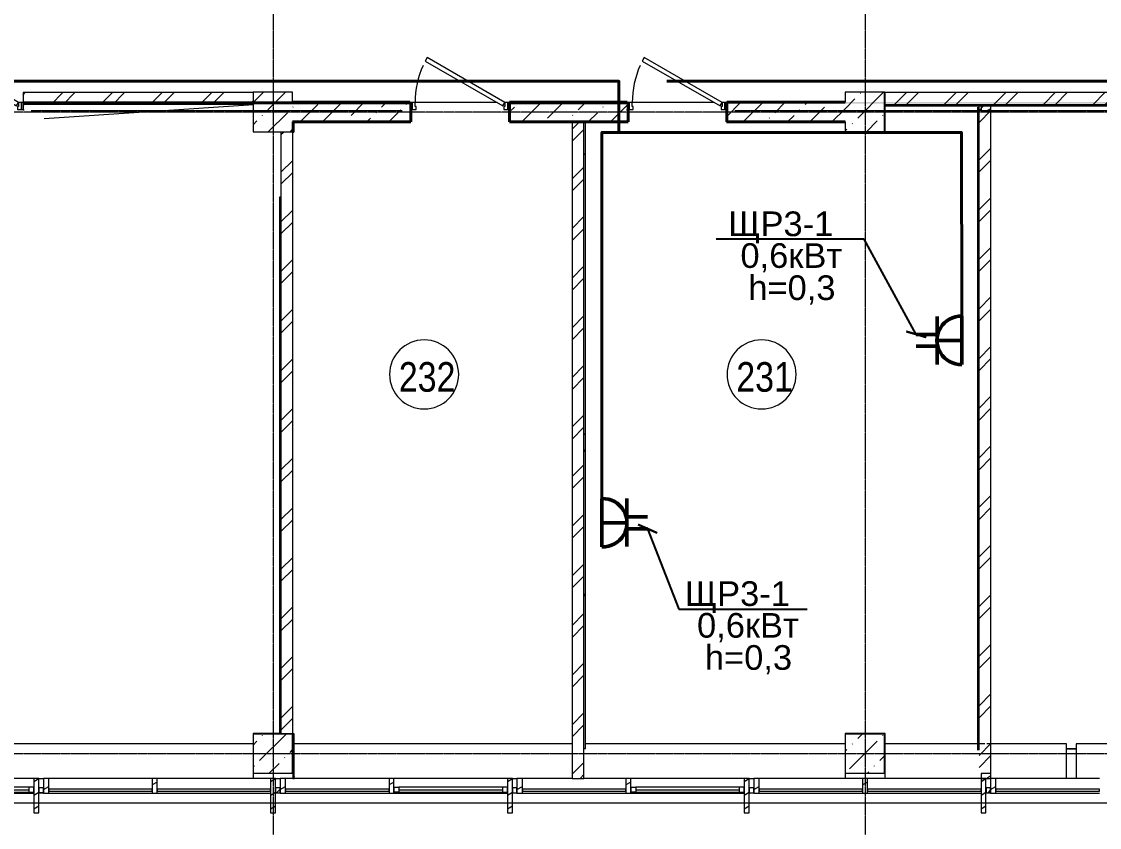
# Model space of a CAD drawing. Header units: metres. Extents: x 3659 to 143627, y -64119 to 51337.
# Drawn here: x 39514 to 50438, y -57533 to -49366 of the extents above; entities that cross this region are included whole.
import ezdxf

# ---------------------------------------------------------------- set-up
doc = ezdxf.new("R2010")
doc.units = ezdxf.units.M
doc.linetypes.add('ADSK_Линия сетки', pattern=[21, 12, -3, 3, -3])
for name, color, linetype, lineweight in [('A-AREA-IDEN', 7, 'Continuous', 9), ('A-DETL-THIN', 7, 'Continuous', 5), ('A-DOOR', 7, 'Continuous', 5), ('A-DOOR-FRAM', 7, 'Continuous', 13), ('A-FLOR', 7, 'Continuous', 5), ('A-GLAZ', 7, 'Continuous', 5), ('A-GLAZ-CURT', 7, 'Continuous', 5), ('A-GLAZ-CWMG', 7, 'Continuous', 5), ('A-GLAZ-SILL', 7, 'Continuous', 5), ('A-WALL', 7, 'Continuous', 5), ('A-WALL-PATT', 7, 'Continuous', 18), ('I-WALL', 7, 'Continuous', 5), ('S-COLS', 7, 'Continuous', 5), ('S-GRID', 7, 'Continuous', 9), ('Эл-свет раб.', 5, 'Continuous', 50), ('ЭЛ.сети', 5, 'Continuous', 100), ('ЭОМ', 7, 'Continuous', 40)]:
    doc.layers.add(name, color=color, linetype=linetype, lineweight=lineweight)
doc.styles.add('GOST Common_I_1', font='ARIALN.TTF', dxfattribs={"height": 300})
doc.styles.add('STYLE1', font='arial.ttf', dxfattribs={"height": 250})
doc.styles.add('ГОСТ 2.304', font='CS_Gost2304.shx', dxfattribs={"width": 0.85})
doc.dimstyles.new('СПДС', dxfattribs={"dimscale": 100, "dimtxt": 2.5, "dimasz": 2.5, "dimexe": 1.25, "dimexo": 0.625, "dimtad": 1, "dimdec": 0, "dimrnd": 0.001, "dimtxsty": 'ГОСТ 2.304', "dimblk": 'OBLIQUE', "dimcen": 2.5, "dimdle": 2, "dimadec": 0, "dimazin": 2, "dimtfac": 0.75, "dimtdec": 0, "dimtmove": 1, "dimatfit": 3, "dimfxl": 1, "dimtolj": 1, "dimarcsym": 1})
pattern_1 = [(45, (0, 0), (84.19025, 308.69666), [396.875, -79.375, 3.353, -76.022])]
pattern_2 = [(45, (0, 0), (-251.4472, 251.4472), []), (45, (0, 381), (-251.4472, 251.4472), [])]
pattern_3 = [(30, (0, 0), (-60, 103.92305), [])]
pattern_4 = [(0, (0, 0), (812.8, 203.2), [33.528, -576.072, 33.528, -576.072, -3251.2]), (0, (0, 0), (812.8, 203.2), [-1219.2, 33.528, -1185.672, 33.528, -576.072, -1422.4]), (0, (0, 0), (812.8, 203.2), [-3048, 33.528, -372.872, 33.528, -982.472]), (120, (304.8, 101.6), (-582.37636, 602.30545), [33.528, -576.072, 33.528, -576.072, -3251.2]), (120, (304.8, 101.6), (-582.37636, 602.30545), [-1219.2, 33.528, -1185.672, 33.528, -576.072, -1422.4]), (120, (304.8, 101.6), (-582.37636, 602.30545), [-3048, 33.528, -372.872, 33.528, -982.472]), (240, (406.4, 508), (-230.42364, -805.50545), [33.528, -576.072, 33.528, -576.072, -3251.2]), (240, (406.4, 508), (-230.42364, -805.50545), [-1219.2, 33.528, -1185.672, 33.528, -576.072, -1422.4]), (240, (406.4, 508), (-230.42364, -805.50545), [-3048, 33.528, -372.872, 33.528, -982.472])]
pattern_5 = [(45, (0, 0), (-106.06602, 106.06602), [])]
pattern_6 = [(0, (7e-11, -700), (812.8, 203.2), [33.528, -576.072, 33.528, -576.072, -3251.2]), (0, (7e-11, -700), (812.8, 203.2), [-1219.2, 33.528, -1185.672, 33.528, -576.072, -1422.4]), (0, (7e-11, -700), (812.8, 203.2), [-3048, 33.528, -372.872, 33.528, -982.472]), (120, (304.8, -598.4), (-582.37636, 602.30545), [33.528, -576.072, 33.528, -576.072, -3251.2]), (120, (304.8, -598.4), (-582.37636, 602.30545), [-1219.2, 33.528, -1185.672, 33.528, -576.072, -1422.4]), (120, (304.8, -598.4), (-582.37636, 602.30545), [-3048, 33.528, -372.872, 33.528, -982.472]), (240, (406.4, -192), (-230.42364, -805.50545), [33.528, -576.072, 33.528, -576.072, -3251.2]), (240, (406.4, -192), (-230.42364, -805.50545), [-1219.2, 33.528, -1185.672, 33.528, -576.072, -1422.4]), (240, (406.4, -192), (-230.42364, -805.50545), [-3048, 33.528, -372.872, 33.528, -982.472])]

# ---------------------------------------------------------------- blocks, each defined once
blk = doc.blocks.new('КДП АПК - КР_rvt-1-2 этаж')
at = {"layer": 'A-WALL-PATT', "lineweight": 20}
h = blk.add_hatch(dxfattribs=at)
h.set_pattern_fill('FP_137', color=256, style=0, pattern_type=2)
h.set_pattern_definition(pattern_1)
h.paths.add_polyline_path([(47863, -49746), (47863, -49546), (46663, -49546), (46663, -49746), (47483, -49746)], flags=0)
h.paths.add_polyline_path([(43364, -49746), (43463, -49746), (43463, -49556), (43452, -49556), (43452, -49546), (42263, -49546), (42263, -49746)], flags=0)
h.paths.add_polyline_path([(45653, -49746), (45663, -49746), (45663, -49556), (45653, -49556), (45653, -49546), (44463, -49546), (44463, -49746), (45423, -49746)], flags=0)
at = {"layer": 'S-COLS', "lineweight": 20}
h = blk.add_hatch(dxfattribs=at)
h.set_pattern_fill('FP_137', color=256, style=0, pattern_type=2)
h.set_pattern_definition(pattern_1)
h.paths.add_polyline_path([(41863, -49846), (42263, -49846), (42263, -49446), (41863, -49446)], flags=0)
h = blk.add_hatch(dxfattribs=at)
h.set_pattern_fill('FP_137', color=256, style=0, pattern_type=2)
h.set_pattern_definition(pattern_1)
h.paths.add_polyline_path([(47863, -49846), (48263, -49846), (48263, -49446), (47863, -49446), (47863, -49746)], flags=0)
h = blk.add_hatch(dxfattribs=at)
h.set_pattern_fill('FP_137', color=256, style=0, pattern_type=2)
h.set_pattern_definition(pattern_1)
h.paths.add_polyline_path([(41863, -56346), (42263, -56346), (42263, -55946), (41863, -55946)], flags=0)
h = blk.add_hatch(dxfattribs=at)
h.set_pattern_fill('FP_137', color=256, style=0, pattern_type=2)
h.set_pattern_definition(pattern_1)
h.paths.add_polyline_path([(48263, -56346), (48263, -55946), (47863, -55946), (47863, -56346)], flags=0)
at = {"layer": 'I-WALL', "lineweight": 40}
for p, q in [((43452, -49546), (42263, -49546)), ((43463, -49746), (43463, -49556)), ((45653, -49546), (44463, -49546)), ((44463, -49546), (44463, -49746)), ((45663, -49746), (45663, -49556)), ((47863, -49546), (46663, -49546)), ((46663, -49556), (46663, -49746)), ((42263, -49746), (43463, -49746)), ((44463, -49746), (45663, -49746)), ((46663, -49746), (47863, -49746))]:
    blk.add_line(p, q, dxfattribs=at)
at = {"layer": 'S-COLS', "lineweight": 20}
for p, q in [((42263, -49446), (41863, -49446)), ((41863, -49446), (41863, -49846)), ((42263, -49546), (42263, -49446)), ((48263, -49446), (47863, -49446)), ((47863, -49446), (47863, -49546)), ((48263, -49846), (48263, -49446)), ((42263, -49846), (42263, -49746)), ((47863, -49746), (47863, -49846)), ((41863, -49846), (42263, -49846)), ((47863, -49846), (48263, -49846)), ((42263, -55946), (41863, -55946)), ((41863, -55946), (41863, -56346)), ((42263, -56346), (42263, -55946)), ((48263, -55946), (47863, -55946)), ((47863, -55946), (47863, -56346)), ((48263, -56346), (48263, -55946)), ((41863, -56346), (42263, -56346)), ((47863, -56346), (48263, -56346))]:
    blk.add_line(p, q, dxfattribs=at)
blk = doc.blocks.new('M_Тент витража777 - M_Тент витража одинарное справо-2392800-2 этаж')
at = {"layer": 'A-GLAZ', "lineweight": 13}
for p, q in [((-575, -20), (-575, 30)), ((-575, 30), (-525, 30)), ((-575, 30), (-575, -20)), ((-525, 30), (-525, -20)), ((-525, 4.6), (525, 4.6)), ((525, 30), (525, -20)), ((575, 30), (525, 30)), ((575, -20), (575, 30)), ((575, -20), (575, 30)), ((-525, -20), (-575, -20)), ((525, -20), (575, -20))]:
    blk.add_line(p, q, dxfattribs=at)
at = {"layer": 'A-GLAZ'}
for p, q in [((525, 30), (-525, 30)), ((-525, -20), (525, -20))]:
    blk.add_line(p, q, dxfattribs=at)
blk = doc.blocks.new('Системная панель - С остеклением-1628689-2 этаж')
at = {"layer": 'A-GLAZ-CURT', "lineweight": 13}
for p, q in [((575, 10), (-575, 10)), ((-575, 10), (-575, -10)), ((575, -10), (575, 10)), ((-575, -10), (575, -10))]:
    blk.add_line(p, q, dxfattribs=at)
blk = doc.blocks.new('Прямоугольный импост - 50 x 150мм-V27-2 этаж')
at = {"layer": 'A-GLAZ-CWMG'}
h = blk.add_hatch(dxfattribs=at)
h.set_pattern_fill('FP_36', color=256, style=0, pattern_type=2)
h.set_pattern_definition([(330, (-40862.65, -57155.64), (60, 103.92305), [])])
h.paths.add_polyline_path([(-25, 30), (25, 30), (25, -120), (-25, -120)], flags=0)
at = {"layer": 'A-GLAZ-CWMG', "lineweight": 18}
for p, q in [((-25, 30), (25, 30)), ((-25, -120), (-25, 30)), ((25, 30), (25, -120)), ((25, -120), (-25, -120))]:
    blk.add_line(p, q, dxfattribs=at)
blk = doc.blocks.new('Прямоугольный импост - 50 x 150мм-V28-2 этаж')
at = {"layer": 'A-GLAZ-CWMG'}
h = blk.add_hatch(dxfattribs=at)
h.set_pattern_fill('FP_37', color=256, style=0, pattern_type=2)
h.set_pattern_definition([(330, (-43262.65, -57155.64), (60, 103.92305), [])])
h.paths.add_polyline_path([(-25, 30), (25, 30), (25, -120), (-25, -120)], flags=0)
at = {"layer": 'A-GLAZ-CWMG', "lineweight": 18}
for p, q in [((-25, 30), (25, 30)), ((-25, -120), (-25, 30)), ((25, 30), (25, -120)), ((25, -120), (-25, -120))]:
    blk.add_line(p, q, dxfattribs=at)
blk = doc.blocks.new('Прямоугольный импост - 50 x 150мм-V29-2 этаж')
at = {"layer": 'A-GLAZ-CWMG'}
h = blk.add_hatch(dxfattribs=at)
h.set_pattern_fill('FP_38', color=256, style=0, pattern_type=2)
h.set_pattern_definition([(330, (-45662.65, -57155.64), (60, 103.92305), [])])
h.paths.add_polyline_path([(-25, 30), (25, 30), (25, -120), (-25, -120)], flags=0)
at = {"layer": 'A-GLAZ-CWMG', "lineweight": 18}
for p, q in [((-25, 30), (25, 30)), ((-25, -120), (-25, 30)), ((25, 30), (25, -120)), ((25, -120), (-25, -120))]:
    blk.add_line(p, q, dxfattribs=at)
blk = doc.blocks.new('Прямоугольный импост - 50 x 150мм-V30-2 этаж')
at = {"layer": 'A-GLAZ-CWMG'}
h = blk.add_hatch(dxfattribs=at)
h.set_pattern_fill('FP_39', color=256, style=0, pattern_type=2)
h.set_pattern_definition([(330, (-48062.65, -57155.64), (60, 103.92305), [])])
h.paths.add_polyline_path([(-25, 30), (25, 30), (25, -120), (-25, -120)], flags=0)
at = {"layer": 'A-GLAZ-CWMG', "lineweight": 18}
for p, q in [((-25, 30), (25, 30)), ((-25, -120), (-25, 30)), ((25, 30), (25, -120)), ((25, -120), (-25, -120))]:
    blk.add_line(p, q, dxfattribs=at)
blk = doc.blocks.new('Прямоугольный импост - 50 x 150мм-999187-2 этаж')
at = {"layer": 'A-GLAZ-CWMG'}
for p, q in [((37238, -57036), (36088, -57036)), ((36088, -57186), (37238, -57186))]:
    blk.add_line(p, q, dxfattribs=at)
blk = doc.blocks.new('Прямоугольный импост - 50 x 100мм-V62-2 этаж')
at = {"layer": 'A-GLAZ-CWMG'}
h = blk.add_hatch(dxfattribs=at)
h.set_pattern_fill('FP_78', color=256, style=0, pattern_type=2)
h.set_pattern_definition([(240, (-57035.62, 49287.65), (103.92305, -60), [])])
h.paths.add_polyline_path([(0, 50), (0, -50), (-50, -50), (-50, 50)], flags=0)
at = {"layer": 'A-GLAZ-CWMG', "lineweight": 18}
for p, q in [((-50, 50), (0, 50)), ((-50, -50), (-50, 50)), ((0, 50), (0, -50)), ((0, -50), (-50, -50))]:
    blk.add_line(p, q, dxfattribs=at)
blk = doc.blocks.new('Прямоугольный импост - 50 x 100мм-V67-2 этаж')
at = {"layer": 'A-GLAZ-CWMG'}
h = blk.add_hatch(dxfattribs=at)
h.set_pattern_fill('FP_83', color=256, style=0, pattern_type=2)
h.set_pattern_definition([(300, (50220.64, 49287.65), (103.92305, 60), [])])
h.paths.add_polyline_path([(-50, 50), (-50, -50), (0, -50), (0, 50)], flags=0)
at = {"layer": 'A-GLAZ-CWMG', "lineweight": 18}
for p, q in [((-50, 50), (-50, -50)), ((0, 50), (-50, 50)), ((0, -50), (0, 50)), ((-50, -50), (0, -50))]:
    blk.add_line(p, q, dxfattribs=at)
blk = doc.blocks.new('Системная панель - С остеклением-1628227-2 этаж')
at = {"layer": 'A-GLAZ-CURT', "lineweight": 13}
for p, q in [((51638, -57146), (50589, -57146)), ((50589, -57146), (50589, -57166)), ((50589, -57166), (51638, -57166)), ((51638, -57166), (51638, -57146))]:
    blk.add_line(p, q, dxfattribs=at)
blk = doc.blocks.new('Системная панель - Сплошная-1628651-2 этаж')
at = {"layer": 'A-GLAZ-CURT'}
h = blk.add_hatch(dxfattribs=at)
h.set_pattern_fill('FP_28', color=256, style=0, pattern_type=2)
h.set_pattern_definition(pattern_5)
h.paths.add_polyline_path([(49334, -57181), (49334, -57131), (49288, -57131), (49288, -57181)], flags=0)
at = {"layer": 'A-GLAZ-CURT', "lineweight": 13}
for p, q in [((49334, -57131), (49288, -57131)), ((49288, -57131), (49288, -57181)), ((49334, -57181), (49334, -57131)), ((49288, -57181), (49334, -57181))]:
    blk.add_line(p, q, dxfattribs=at)
blk = doc.blocks.new('Системная панель - Сплошная-V73-2 этаж')
at = {"layer": 'A-GLAZ-CURT', "lineweight": 13}
for p, q in [((46934, -57131), (46888, -57131)), ((46888, -57131), (46888, -57181)), ((46934, -57181), (46934, -57131)), ((46888, -57181), (46934, -57181))]:
    blk.add_line(p, q, dxfattribs=at)
blk = doc.blocks.new('Системная панель - Сплошная-V74-2 этаж')
at = {"layer": 'A-GLAZ-CURT', "lineweight": 13}
for p, q in [((44534, -57131), (44488, -57131)), ((44488, -57131), (44488, -57181)), ((44534, -57181), (44534, -57131)), ((44488, -57181), (44534, -57181))]:
    blk.add_line(p, q, dxfattribs=at)
blk = doc.blocks.new('Системная панель - Сплошная-V75-2 этаж')
at = {"layer": 'A-GLAZ-CURT'}
h = blk.add_hatch(dxfattribs=at)
h.set_pattern_fill('FP_27', color=256, style=0, pattern_type=2)
h.set_pattern_definition(pattern_5)
h.paths.add_polyline_path([(42088, -57181), (42134, -57181), (42134, -57131), (42088, -57131)], flags=0)
at = {"layer": 'A-GLAZ-CURT', "lineweight": 13}
for p, q in [((42134, -57131), (42088, -57131)), ((42088, -57131), (42088, -57181)), ((42134, -57181), (42134, -57131)), ((42088, -57181), (42134, -57181))]:
    blk.add_line(p, q, dxfattribs=at)
blk = doc.blocks.new('AC-Подоконники1 - ПВХ 2-2304202-2 этаж')
at = {"layer": 'A-GLAZ-SILL'}
for p, q in [((-2800, 0), (-2800, -301)), ((2800, -350), (2800, 0)), ((-2797, -350), (2797, -350))]:
    blk.add_line(p, q, dxfattribs=at)
blk = doc.blocks.new('AC-Подоконники1 - ПВХ 3-2304206-2 этаж')
at = {"layer": 'A-GLAZ-SILL'}
blk.add_line((-1415, -350), (1400, -350), dxfattribs=at)
blk = doc.blocks.new('AC-Подоконники1 - ПВХ 4-2304211-2 этаж')
at = {"layer": 'A-GLAZ-SILL'}
for p, q in [((-1325, 0), (-1325, -300)), ((-1322, -350), (1310, -350))]:
    blk.add_line(p, q, dxfattribs=at)
blk = doc.blocks.new('AC-Подоконники1 - ПВХ 5-2304215-2 этаж')
at = {"layer": 'A-GLAZ-SILL'}
for p, q in [((-920, 0), (-920, -350)), ((920, -300), (920, 0)), ((-920, -350), (-115, -350)), ((-95, -350), (917, -350))]:
    blk.add_line(p, q, dxfattribs=at)
blk = doc.blocks.new('AC-Подоконники1 - ПВХ 6-2304218-2 этаж')
at = {"layer": 'A-GLAZ-SILL'}
for p, q in [((1320, -350), (1320, 0)), ((-1305, -350), (1320, -350))]:
    blk.add_line(p, q, dxfattribs=at)
blk = doc.blocks.new('AC_Дверь_Однопольная_ДеревяннаяВнутренняя_ГОСТ6629-88 - ДГ 21-10Л-2270753-2 этаж')
at = {"layer": 'A-DOOR', "lineweight": 13}
for p, q in [((-333, 495), (-353, 460)), ((-353, 460), (435, 5)), ((455, 40), (-333, 495)), ((435, 5), (455, 40))]:
    blk.add_line(p, q, dxfattribs=at)
at = {"layer": 'A-DOOR', "lineweight": 18}
for p, q in [((-485, 40), (-505, 40)), ((-505, 40), (-505, -30)), ((-485, -30), (-485, 40)), ((505, 40), (485, 40)), ((485, 40), (485, -30)), ((505, -30), (505, 40)), ((-505, -30), (-485, -30)), ((485, -30), (505, -30))]:
    blk.add_line(p, q, dxfattribs=at)
at = {"layer": 'A-DOOR'}
blk.add_arc((455, 40), 910, 155.7365, 180, dxfattribs=at)
at = {"layer": 'A-DOOR-FRAM'}
for p, q in [((-455, 40), (-485, 40)), ((-485, 40), (-485, -30)), ((-455, 0), (-455, 40)), ((-445, 0), (-455, 0)), ((-445, -30), (-445, 0)), ((455, 0), (445, 0)), ((445, 0), (445, -30)), ((485, 40), (455, 40)), ((455, 40), (455, 0)), ((485, -30), (485, 40)), ((-485, -30), (-445, -30)), ((445, -30), (485, -30))]:
    blk.add_line(p, q, dxfattribs=at)
blk = doc.blocks.new('двойная розетка штепсельная с заземляющим контактом скрытой установки IP20')
at = {"layer": 'Эл-свет раб.', "ltscale": 0.3}
for p, q in [((242831, -163233), (242831, -163444)), ((242951, -163233), (242951, -163444)), ((243132, -163444), (242645, -163444)), ((242891, -163696), (242891, -163444)), ((243135, -163696), (242647, -163696))]:
    blk.add_line(p, q, dxfattribs=at)
at = {"layer": 'Эл-свет раб.', "ltscale": 0.3, "extrusion": (0, 0, -1)}
blk.add_ellipse((242891, -163688), major_axis=(-173, 173), ratio=1, start_param=5.464002, end_param=8.673165, dxfattribs=at)
blk = doc.blocks.new('_Oblique')
at = {"color": 0, "linetype": 'ByBlock', "lineweight": -2}
blk.add_line((-0.5, -0.5), (0.5, 0.5), dxfattribs=at)
blk = doc.blocks.new('ПСС_Марка_помещения - Имя_2_5мм-224473-2 этаж')
at = {"layer": 'A-AREA-IDEN'}
for start, end in [(360, 180), (180, 360)]:
    blk.add_arc((-0.07, 0.04), 3.5, start, end, dxfattribs=at)

msp = doc.modelspace()

# ---------------------------------------------------------------- hatches: boundary and pattern name
at = {"layer": 'A-GLAZ-CWMG'}
h = msp.add_hatch(dxfattribs=at)
h.set_pattern_fill('FP_31', color=256, style=0, pattern_type=2)
h.set_pattern_definition(pattern_3)
h.paths.add_polyline_path([(39637.6532, -57385.6443), (39687.6532, -57385.6443), (39687.6532, -57035.6443), (39637.6532, -57035.6443), (39637.6532, -57285.621)], flags=0)
h = msp.add_hatch(dxfattribs=at)
h.set_pattern_fill('FP_31', color=256, style=0, pattern_type=2)
h.set_pattern_definition(pattern_3)
h.paths.add_polyline_path([(39789.1368, -57185.621), (39789.1368, -57035.621), (39734.405, -57035.621), (39734.405, -57185.621)], flags=0)
h = msp.add_hatch(dxfattribs=at)
h.set_pattern_fill('FP_31', color=256, style=0, pattern_type=2)
h.set_pattern_definition(pattern_3)
h.paths.add_polyline_path([(42037.6532, -57385.6443), (42087.6532, -57385.6443), (42087.6532, -57035.6443), (42037.6532, -57035.6443), (42037.6532, -57285.621)], flags=0)
h = msp.add_hatch(dxfattribs=at)
h.set_pattern_fill('FP_31', color=256, style=0, pattern_type=2)
h.set_pattern_definition(pattern_3)
h.paths.add_polyline_path([(42189.1368, -57185.621), (42189.1368, -57035.621), (42134.405, -57035.621), (42134.405, -57185.621)], flags=0)
h = msp.add_hatch(dxfattribs=at)
h.set_pattern_fill('FP_31', color=256, style=0, pattern_type=2)
h.set_pattern_definition(pattern_3)
h.paths.add_polyline_path([(44487.6532, -57385.6443), (44487.6532, -57035.6443), (44437.6532, -57035.6443), (44437.6532, -57385.6443)], flags=0)
h = msp.add_hatch(dxfattribs=at)
h.set_pattern_fill('FP_31', color=256, style=0, pattern_type=2)
h.set_pattern_definition(pattern_3)
h.paths.add_polyline_path([(44534.405, -57185.621), (44589.1368, -57185.621), (44589.1368, -57035.621), (44534.405, -57035.621)], flags=0)
h = msp.add_hatch(dxfattribs=at)
h.set_pattern_fill('FP_31', color=256, style=0, pattern_type=2)
h.set_pattern_definition(pattern_3)
h.paths.add_polyline_path([(46887.6532, -57385.6443), (46887.6532, -57035.6443), (46837.6532, -57035.6443), (46837.6532, -57385.6443)], flags=0)
h = msp.add_hatch(dxfattribs=at)
h.set_pattern_fill('FP_31', color=256, style=0, pattern_type=2)
h.set_pattern_definition(pattern_3)
h.paths.add_polyline_path([(46934.405, -57185.621), (46989.1368, -57185.621), (46989.1368, -57035.621), (46934.405, -57035.621)], flags=0)
h = msp.add_hatch(dxfattribs=at)
h.set_pattern_fill('FP_31', color=256, style=0, pattern_type=2)
h.set_pattern_definition(pattern_3)
h.paths.add_polyline_path([(49237.6532, -57385.6443), (49287.6532, -57385.6443), (49287.6532, -57035.6443), (49237.6532, -57035.6443), (49237.6532, -57285.621)], flags=0)
h = msp.add_hatch(dxfattribs=at)
h.set_pattern_fill('FP_31', color=256, style=0, pattern_type=2)
h.set_pattern_definition(pattern_3)
h.paths.add_polyline_path([(49334.405, -57185.621), (49389.1368, -57185.621), (49389.1368, -57035.621), (49334.405, -57035.621)], flags=0)
at = {"layer": 'A-WALL-PATT', "lineweight": 5}
h = msp.add_hatch(dxfattribs=at)
h.set_pattern_fill('FP_1', color=256, style=0, pattern_type=2)
h.set_pattern_definition(pattern_2)
h.paths.add_polyline_path([(41862.6532, -50205.6443), (41862.6532, -50085.6443), (39529.6532, -50085.6443), (39529.6532, -50205.6443), (41304.6345, -50205.6443)], flags=0)
h.paths.add_polyline_path([(36262.6532, -50205.6443), (38525.6532, -50205.6443), (38525.6532, -50085.6443), (36262.6532, -50085.6443)], flags=0)
h = msp.add_hatch(dxfattribs=at)
h.set_pattern_fill('FP_1', color=256, style=0, pattern_type=2)
h.set_pattern_definition(pattern_2)
h.paths.add_polyline_path([(48262.6532, -50205.6443), (51182.6532, -50205.6443), (51182.6532, -50085.6443), (48262.6532, -50085.6443)], flags=0)
h.paths.add_polyline_path([(53862.6532, -50205.6443), (53862.6532, -50085.6443), (52192.6532, -50085.6443), (52192.6532, -50205.6443), (53661.1125, -50205.6443)], flags=0)
h = msp.add_hatch(dxfattribs=at)
h.set_pattern_fill('FP_40', color=256, style=0, pattern_type=2)
h.set_pattern_definition(pattern_6)
h.paths.add_polyline_path([(35862.6532, -50185.6443), (38522.6532, -50185.6443), (38522.6532, -50182.6443), (35862.6532, -50182.6443)], flags=0)
h.paths.add_polyline_path([(44462.2868, -50185.6443), (45652.6532, -50185.6443), (45652.6532, -50182.6443), (44462.2868, -50182.6443)], flags=0)
h.paths.add_polyline_path([(43364.0475, -50185.6443), (43452.2868, -50185.6443), (43452.2868, -50182.6443), (39532.6532, -50182.6443), (39532.6532, -50185.6443), (41304.6345, -50185.6443)], flags=0)
h.paths.add_polyline_path([(46662.6532, -50185.6443), (51182.6532, -50185.6443), (51182.6532, -50182.6443), (46662.6532, -50182.6443)], flags=0)
h.paths.add_polyline_path([(55532.6532, -50185.6443), (58072.6532, -50185.6443), (58072.6532, -50182.6443), (55532.6532, -50182.6443)], flags=0)
h.paths.add_polyline_path([(52192.6532, -50185.6443), (54522.6532, -50185.6443), (54522.6532, -50182.6443), (52192.6532, -50182.6443)], flags=0)
h.paths.add_polyline_path([(59082.6532, -50185.6443), (62047.6532, -50185.6443), (62047.6532, -50182.6443), (59082.6532, -50182.6443)], flags=0)
h.paths.add_polyline_path([(64987.8839, -50185.6443), (66522.6532, -50185.6443), (66522.6532, -50182.6443), (63057.6532, -50182.6443), (63057.6532, -50185.6443), (63958.1774, -50185.6443)], flags=0)
h.paths.add_polyline_path([(70136.4163, -50185.6443), (70202.6532, -50185.6443), (70202.6532, -50182.6443), (67532.6532, -50182.6443), (67532.6532, -50185.6443), (68077.0034, -50185.6443)], flags=0)
h.paths.add_polyline_path([(71212.6532, -50185.6443), (74557.6532, -50185.6443), (74557.6532, -50182.6443), (71212.6532, -50182.6443)], flags=0)
h.paths.add_polyline_path([(75567.6532, -50185.6443), (78260.6663, -50185.6443), (78260.6663, -50182.6443), (75567.6532, -50182.6443)], flags=0)
h = msp.add_hatch(dxfattribs=at)
h.set_pattern_fill('FP_40', color=256, style=0, pattern_type=2)
h.set_pattern_definition(pattern_6)
h.paths.add_polyline_path([(35875.1532, -50198.1443), (38522.6532, -50198.1443), (38522.6532, -50185.6443), (35875.1532, -50185.6443)], flags=0)
h.paths.add_polyline_path([(39532.6532, -50198.1443), (43452.2868, -50198.1443), (43452.2868, -50185.6443), (39532.6532, -50185.6443)], flags=0)
h.paths.add_polyline_path([(44462.2868, -50198.1443), (45652.6532, -50198.1443), (45652.6532, -50185.6443), (44462.2868, -50185.6443)], flags=0)
h.paths.add_polyline_path([(47482.8735, -50198.1443), (51182.6532, -50198.1443), (51182.6532, -50185.6443), (46662.6532, -50185.6443), (46662.6532, -50198.1443)], flags=0)
h.paths.add_polyline_path([(52192.6532, -50198.1443), (54522.6532, -50198.1443), (54522.6532, -50185.6443), (52192.6532, -50185.6443)], flags=0)
h.paths.add_polyline_path([(55532.6532, -50198.1443), (58072.6532, -50198.1443), (58072.6532, -50185.6443), (55532.6532, -50185.6443)], flags=0)
h.paths.add_polyline_path([(59082.6532, -50198.1443), (62047.6532, -50198.1443), (62047.6532, -50185.6443), (59082.6532, -50185.6443)], flags=0)
h.paths.add_polyline_path([(63057.6532, -50198.1443), (66522.6532, -50198.1443), (66522.6532, -50185.6443), (63057.6532, -50185.6443)], flags=0)
h.paths.add_polyline_path([(67532.6532, -50198.1443), (70202.6532, -50198.1443), (70202.6532, -50185.6443), (67532.6532, -50185.6443)], flags=0)
h.paths.add_polyline_path([(75567.6532, -50198.1443), (78262.6532, -50198.1443), (78262.6532, -50185.6443), (75567.6532, -50185.6443)], flags=0)
h.paths.add_polyline_path([(74557.6532, -50198.1443), (74557.6532, -50185.6443), (71212.6532, -50185.6443), (71212.6532, -50198.1443), (74255.2423, -50198.1443)], flags=0)
h = msp.add_hatch(dxfattribs=at)
h.set_pattern_fill('FP_40', color=256, style=0, pattern_type=2)
h.set_pattern_definition(pattern_4)
h.paths.add_polyline_path([(52189.6532, -50217.6443), (52842.6532, -50217.6443), (52842.6532, -50205.6443), (52189.6532, -50205.6443)], flags=0)
h.paths.add_polyline_path([(51185.6532, -50217.6443), (51185.6532, -50205.6443), (48262.6532, -50205.6443), (48262.6532, -50217.6443), (49542.2865, -50217.6443)], flags=0)
h = msp.add_hatch(dxfattribs=at)
h.set_pattern_fill('FP_40', color=256, style=0, pattern_type=2)
h.set_pattern_definition(pattern_4)
h.paths.add_polyline_path([(52830.6532, -50220.6443), (52830.6532, -50217.6443), (52189.6532, -50217.6443), (52189.6532, -50220.6443), (52827.6532, -50220.6443)], flags=0)
h.paths.add_polyline_path([(51185.6532, -50220.6443), (51185.6532, -50217.6443), (48265.6532, -50217.6443), (48265.6532, -50220.6443), (49542.2865, -50220.6443)], flags=0)
h = msp.add_hatch(dxfattribs=at)
h.set_pattern_fill('FP_40', color=256, style=0, pattern_type=2)
h.set_pattern_definition([(0, (-3625, -15), (812.8, 203.2), [33.528, -576.072, 33.528, -576.072, -3251.2]), (0, (-3625, -15), (812.8, 203.2), [-1219.2, 33.528, -1185.672, 33.528, -576.072, -1422.4]), (0, (-3625, -15), (812.8, 203.2), [-3048, 33.528, -372.872, 33.528, -982.472]), (120, (-3320.2, 86.6), (-582.37636, 602.30545), [33.528, -576.072, 33.528, -576.072, -3251.2]), (120, (-3320.2, 86.6), (-582.37636, 602.30545), [-1219.2, 33.528, -1185.672, 33.528, -576.072, -1422.4]), (120, (-3320.2, 86.6), (-582.37636, 602.30545), [-3048, 33.528, -372.872, 33.528, -982.472]), (240, (-3218.6, 493), (-230.42364, -805.50545), [33.528, -576.072, 33.528, -576.072, -3251.2]), (240, (-3218.6, 493), (-230.42364, -805.50545), [-1219.2, 33.528, -1185.672, 33.528, -576.072, -1422.4]), (240, (-3218.6, 493), (-230.42364, -805.50545), [-3048, 33.528, -372.872, 33.528, -982.472])])
h.paths.add_polyline_path([(49217.6532, -56749.1443), (49217.6532, -50232.6443), (49205.6532, -50232.6443), (49205.6532, -56749.1443)], flags=0)
h = msp.add_hatch(dxfattribs=at)
h.set_pattern_fill('FP_1', color=256, style=0, pattern_type=2)
h.set_pattern_definition([(45, (-3625, -15), (-251.4472, 251.4472), []), (45, (-3625, 366), (-251.4472, 251.4472), [])])
h.paths.add_polyline_path([(49337.6532, -57050.621), (49337.6532, -50220.6443), (49217.6532, -50220.6443), (49217.6532, -57050.621)], flags=0)
h = msp.add_hatch(dxfattribs=at)
h.set_pattern_fill('FP_40', color=256, style=0, pattern_type=2)
h.set_pattern_definition(pattern_4)
h.paths.add_polyline_path([(42277.6532, -50485.6443), (42277.6532, -50385.6443), (42262.6532, -50385.6443), (42262.6532, -50485.6443), (42274.6532, -50485.6443)], flags=0)
h = msp.add_hatch(dxfattribs=at)
h.set_pattern_fill('FP_40', color=256, style=0, pattern_type=2)
h.set_pattern_definition(pattern_4)
h.paths.add_polyline_path([(43364.0475, -50388.6443), (43455.2869, -50388.6443), (43455.2869, -50385.6443), (42277.6532, -50385.6443), (42277.6532, -50388.6443)], flags=0)
h.paths.add_polyline_path([(44459.2868, -50388.6443), (45077.6532, -50388.6443), (45077.6532, -50385.6443), (44459.2868, -50385.6443)], flags=0)
h = msp.add_hatch(dxfattribs=at)
h.set_pattern_fill('FP_1', color=256, style=0, pattern_type=2)
h.set_pattern_definition(pattern_2)
h.paths.add_polyline_path([(45092.6532, -57035.621), (45212.6532, -57035.621), (45212.6532, -50385.6443), (45092.6532, -50385.6443), (45092.6532, -56734.1443)], flags=0)
h = msp.add_hatch(dxfattribs=at)
h.set_pattern_fill('FP_40', color=256, style=0, pattern_type=2)
h.set_pattern_definition(pattern_4)
h.paths.add_polyline_path([(45224.6532, -56734.1443), (45224.6532, -50385.6443), (45212.6532, -50385.6443), (45212.6532, -56734.1443)], flags=0)
h = msp.add_hatch(dxfattribs=at)
h.set_pattern_fill('FP_40', color=256, style=0, pattern_type=2)
h.set_pattern_definition(pattern_4)
h.paths.add_polyline_path([(45227.6532, -56734.1443), (45227.6532, -50385.6443), (45224.6532, -50385.6443), (45224.6532, -56734.1443)], flags=0)
h = msp.add_hatch(dxfattribs=at)
h.set_pattern_fill('FP_1', color=256, style=0, pattern_type=2)
h.set_pattern_definition(pattern_2)
h.paths.add_polyline_path([(42142.6532, -56585.6443), (42262.6532, -56585.6443), (42262.6532, -50485.6443), (42142.6532, -50485.6443), (42142.6532, -56582.6443)], flags=0)
h = msp.add_hatch(dxfattribs=at)
h.set_pattern_fill('FP_40', color=256, style=0, pattern_type=2)
h.set_pattern_definition(pattern_4)
h.paths.add_polyline_path([(42130.6532, -56582.6443), (42130.6532, -51145.6443), (42127.6532, -51145.6443), (42127.6532, -56582.6443)], flags=0)
h = msp.add_hatch(dxfattribs=at)
h.set_pattern_fill('FP_40', color=256, style=0, pattern_type=2)
h.set_pattern_definition(pattern_4)
h.paths.add_polyline_path([(42130.6532, -56585.6443), (42142.6532, -56585.6443), (42142.6532, -51145.6443), (42130.6532, -51145.6443), (42130.6532, -56582.6443)], flags=0)
h = msp.add_hatch(dxfattribs=at)
h.set_pattern_fill('FP_40', color=256, style=0, pattern_type=2)
h.set_pattern_definition(pattern_4)
h.paths.add_polyline_path([(42262.6532, -57035.621), (42277.6532, -57035.621), (42277.6532, -56585.621), (42262.6532, -56585.8903)], flags=0)
h = msp.add_hatch(dxfattribs=at)
h.set_pattern_fill('FP_40', color=256, style=0, pattern_type=2)
h.set_pattern_definition(pattern_4)
h.paths.add_polyline_path([(47862.6532, -56735.6443), (47862.6532, -56582.6443), (47859.6532, -56582.6443), (47859.6532, -56735.6443)], flags=0)

# ---------------------------------------------------------------- linework, layer by layer
at = {"layer": 'A-DETL-THIN'}
for p, q in [((41862.6532, -50205.6443), (39612.6532, -50205.6443)), ((39741.8332, -50347.0791), (41862.6532, -50205.6443)), ((51062.6532, -57285.621), (32462.6532, -57285.621))]:
    msp.add_line(p, q, dxfattribs=at)
at = {"layer": 'A-FLOR', "lineweight": 18}
for p, q in [((44332.2868, -50185.6443), (43502.2868, -50185.6443)), ((46532.6532, -50185.6443), (45702.6532, -50185.6443)), ((45092.6532, -50385.6443), (45077.6532, -50385.6443)), ((50102.6532, -56734.1443), (50202.6532, -56734.1443))]:
    msp.add_line(p, q, dxfattribs=at)
at = {"layer": 'A-GLAZ-CWMG', "lineweight": 18}
for p, q in [((39687.6532, -57035.6443), (39637.6532, -57035.6443)), ((39637.6532, -57035.6443), (39637.6532, -57285.621)), ((39687.6532, -57285.621), (39687.6532, -57035.6443)), ((39734.405, -57130.6443), (39687.6532, -57130.6443)), ((39687.6532, -57130.6443), (39687.6532, -57180.6443)), ((39789.1368, -57035.621), (39734.405, -57035.621)), ((39734.405, -57035.621), (39734.405, -57185.621)), ((39734.405, -57180.6443), (39734.405, -57130.6443)), ((39789.1368, -57185.621), (39789.1368, -57035.621)), ((42087.6532, -57035.6443), (42037.6532, -57035.6443)), ((42037.6532, -57035.6443), (42037.6532, -57285.621)), ((42087.6532, -57285.621), (42087.6532, -57035.6443)), ((42189.1368, -57035.621), (42134.405, -57035.621)), ((42134.405, -57035.621), (42134.405, -57185.621)), ((42189.1368, -57185.621), (42189.1368, -57035.621)), ((44487.6532, -57035.6443), (44437.6532, -57035.6443)), ((44437.6532, -57035.6443), (44437.6532, -57285.621)), ((44487.6532, -57285.621), (44487.6532, -57035.6443)), ((44589.1368, -57035.621), (44534.405, -57035.621)), ((44534.405, -57035.621), (44534.405, -57185.621)), ((44589.1368, -57185.621), (44589.1368, -57035.621)), ((46887.6532, -57035.6443), (46837.6532, -57035.6443)), ((46837.6532, -57035.6443), (46837.6532, -57285.621)), ((46887.6532, -57285.621), (46887.6532, -57035.6443)), ((46989.1368, -57035.621), (46934.405, -57035.621)), ((46934.405, -57035.621), (46934.405, -57185.621)), ((46989.1368, -57185.621), (46989.1368, -57035.621)), ((49287.6532, -57035.6443), (49237.6532, -57035.6443)), ((49237.6532, -57035.6443), (49237.6532, -57285.621)), ((49287.6532, -57285.621), (49287.6532, -57035.6443)), ((49389.1368, -57035.621), (49334.405, -57035.621)), ((49334.405, -57035.621), (49334.405, -57185.621)), ((49389.1368, -57185.621), (49389.1368, -57035.621)), ((39687.6532, -57180.6443), (39734.405, -57180.6443)), ((39734.405, -57185.621), (39789.1368, -57185.621)), ((42134.405, -57185.621), (42189.1368, -57185.621)), ((44534.405, -57185.621), (44589.1368, -57185.621)), ((46934.405, -57185.621), (46989.1368, -57185.621)), ((49334.405, -57185.621), (49389.1368, -57185.621)), ((39637.6532, -57285.621), (39637.6532, -57385.6443)), ((39687.6532, -57385.6443), (39687.6532, -57285.621)), ((42037.6532, -57285.621), (42037.6532, -57385.6443)), ((42087.6532, -57385.6443), (42087.6532, -57285.621)), ((44437.6532, -57285.621), (44437.6532, -57385.6443)), ((44487.6532, -57385.6443), (44487.6532, -57285.621)), ((46837.6532, -57285.621), (46837.6532, -57385.6443)), ((46887.6532, -57385.6443), (46887.6532, -57285.621)), ((49237.6532, -57285.621), (49237.6532, -57385.6443)), ((49287.6532, -57385.6443), (49287.6532, -57285.621)), ((39637.6532, -57385.6443), (39687.6532, -57385.6443)), ((42037.6532, -57385.6443), (42087.6532, -57385.6443)), ((44437.6532, -57385.6443), (44487.6532, -57385.6443)), ((46837.6532, -57385.6443), (46887.6532, -57385.6443)), ((49237.6532, -57385.6443), (49287.6532, -57385.6443))]:
    msp.add_line(p, q, dxfattribs=at)
at = {"layer": 'A-GLAZ-CWMG'}
for p, q in [((39687.6532, -57035.621), (39734.405, -57035.621)), ((40837.6532, -57035.621), (39789.1368, -57035.621)), ((42087.6532, -57035.621), (42134.405, -57035.621)), ((42262.6532, -57035.621), (42189.1368, -57035.621)), ((43237.6532, -57035.621), (42277.6532, -57035.621)), ((44487.6532, -57035.621), (44534.405, -57035.621)), ((45092.6532, -57035.621), (44589.1368, -57035.621)), ((45637.6532, -57035.621), (45212.6532, -57035.621)), ((46887.6532, -57035.621), (46934.405, -57035.621)), ((48037.6532, -57035.621), (46989.1368, -57035.621)), ((50437.6532, -57035.621), (49389.1368, -57035.621)), ((39734.405, -57185.621), (39687.6532, -57185.621)), ((39789.1368, -57185.621), (40837.6532, -57185.621)), ((42134.405, -57185.621), (42087.6532, -57185.621)), ((42189.1368, -57185.621), (43237.6532, -57185.621)), ((44534.405, -57185.621), (44487.6532, -57185.621)), ((44589.1368, -57185.621), (45637.6532, -57185.621)), ((46934.405, -57185.621), (46887.6532, -57185.621)), ((46989.1368, -57185.621), (48037.6532, -57185.621)), ((49334.405, -57185.621), (49287.6532, -57185.621)), ((49389.1368, -57185.621), (50437.6532, -57185.621))]:
    msp.add_line(p, q, dxfattribs=at)
at = {"layer": 'A-WALL'}
for p, q in [((39532.6532, -50085.6443), (39529.6532, -50085.6443)), ((39529.6532, -50205.6443), (39532.6532, -50205.6443)), ((43452.2868, -50185.6443), (39532.6532, -50185.6443)), ((43452.2868, -50198.1443), (39532.6532, -50198.1443)), ((43372.2868, -50185.6443), (43452.2868, -50185.6443)), ((45652.6532, -50185.6443), (44462.2868, -50185.6443)), ((44462.2868, -50185.6443), (44542.2868, -50185.6443)), ((45652.6532, -50198.1443), (44462.2868, -50198.1443)), ((45572.6532, -50185.6443), (45652.6532, -50185.6443)), ((46662.6532, -50185.6443), (46742.6532, -50185.6443)), ((48262.6532, -50205.6443), (51182.6532, -50205.6443)), ((51185.6532, -50217.6443), (48262.6532, -50217.6443)), ((49205.6532, -56749.1443), (49205.6532, -50232.6443)), ((49217.6532, -56749.1443), (49217.6532, -50220.6443)), ((49337.6532, -57050.621), (49337.6532, -50220.6443)), ((45092.6532, -50385.6443), (45092.6532, -56734.1443)), ((45212.6532, -56734.1443), (45212.6532, -50385.6443)), ((45224.6532, -50385.6443), (45224.6532, -56734.1443)), ((42262.6532, -56585.621), (42262.6532, -50485.6443)), ((42262.6532, -50485.6443), (42274.6532, -50485.6443)), ((42142.6532, -51065.6443), (42142.6532, -56585.6443)), ((42130.6532, -56585.6443), (42130.6532, -51145.6443)), ((50102.6532, -56735.6443), (50202.6532, -56735.6443))]:
    msp.add_line(p, q, dxfattribs=at)
at = {"layer": 'A-WALL', "lineweight": 18}
for p, q in [((39529.6532, -50085.6443), (39529.6532, -50205.6443)), ((41862.6532, -50085.6443), (39532.6532, -50085.6443)), ((41862.6532, -50205.6443), (41862.6532, -50085.6443)), ((51182.6532, -50085.6443), (48262.6532, -50085.6443)), ((48262.6532, -50085.6443), (48262.6532, -50485.6443)), ((43452.2868, -50182.6443), (39532.6532, -50182.6443)), ((39532.6532, -50182.6443), (39532.6532, -50185.6443)), ((39612.6532, -50205.6443), (39532.6532, -50205.6443)), ((39532.6532, -50205.6443), (39532.6532, -50213.1443)), ((43452.2868, -50185.6443), (43452.2868, -50182.6443)), ((45652.6532, -50182.6443), (44462.2868, -50182.6443)), ((44462.2868, -50182.6443), (44462.2868, -50185.6443)), ((45652.6532, -50185.6443), (45652.6532, -50182.6443)), ((46662.6532, -50182.6443), (46662.6532, -50185.6443)), ((48265.6532, -50488.6443), (48265.6532, -50220.6443)), ((48265.6532, -50220.6443), (51185.6532, -50220.6443)), ((49202.6532, -50235.6443), (49202.6532, -56749.1443)), ((39532.6532, -50255.6443), (39532.6532, -50265.6443)), ((39612.6532, -50265.6443), (43372.2868, -50265.6443)), ((43452.2868, -50265.6443), (43452.2868, -50255.6443)), ((44462.2868, -50255.6443), (44462.2868, -50265.6443)), ((45652.6532, -50265.6443), (45652.6532, -50255.6443)), ((46662.6532, -50255.6443), (46662.6532, -50265.6443)), ((46742.6532, -50265.6443), (51102.6532, -50265.6443)), ((43452.2869, -50385.6443), (42262.6532, -50385.6443)), ((42262.6532, -50385.6443), (42262.6532, -50485.6443)), ((42277.6532, -50388.6443), (43455.2869, -50388.6443)), ((42277.6532, -50485.6443), (42277.6532, -50388.6443)), ((44459.2868, -50388.6443), (45077.6532, -50388.6443)), ((45077.6532, -50385.6443), (44462.2868, -50385.6443)), ((45652.6532, -50385.6443), (45092.6532, -50385.6443)), ((45227.6532, -56734.1443), (45227.6532, -50388.6443)), ((45227.6532, -50388.6443), (45655.6532, -50388.6443)), ((46659.6532, -50388.6443), (47859.6532, -50388.6443)), ((47862.6532, -50385.6443), (46662.6532, -50385.6443)), ((47859.6532, -50388.6443), (47859.6532, -50488.6443)), ((47862.6532, -50485.6443), (47862.6532, -50385.6443)), ((42142.6532, -50485.6443), (42142.6532, -51065.6443)), ((42262.6532, -50485.6443), (42142.6532, -50485.6443)), ((47859.6532, -50488.6443), (48265.6532, -50488.6443)), ((48262.6532, -50485.6443), (47862.6532, -50485.6443)), ((42142.6532, -51145.6443), (42127.6532, -51145.6443)), ((42127.6532, -51148.6443), (42127.6532, -56582.6443)), ((41859.6532, -56582.6443), (41859.6532, -56734.1443)), ((42127.6532, -56582.6443), (41859.6532, -56582.6443)), ((41862.6532, -56734.1443), (41862.6532, -56585.6443)), ((41862.6532, -56585.6443), (42262.6532, -56585.6443)), ((42277.6532, -56585.621), (42262.6532, -56585.621)), ((42262.6532, -56585.621), (42262.6532, -57035.621)), ((42277.6532, -57035.621), (42277.6532, -56585.621)), ((47859.6532, -56582.6443), (47859.6532, -56735.6443)), ((48265.6532, -56582.6443), (47859.6532, -56582.6443)), ((47862.6532, -56735.6443), (47862.6532, -56585.6443)), ((47862.6532, -56585.6443), (48262.6532, -56585.6443)), ((48262.6532, -56585.6443), (48262.6532, -56735.6443)), ((48265.6532, -56735.6443), (48265.6532, -56582.6443)), ((41859.6532, -56734.1443), (41862.6532, -56734.1443)), ((45092.6532, -56734.1443), (45092.6532, -57035.621)), ((45212.6532, -57035.621), (45212.6532, -56734.1443)), ((45212.6532, -56734.1443), (45227.6532, -56734.1443)), ((47859.6532, -56735.6443), (47862.6532, -56735.6443)), ((48262.6532, -56735.6443), (48265.6532, -56735.6443)), ((42262.6532, -57035.621), (42277.6532, -57035.621)), ((45092.6532, -57035.621), (45212.6532, -57035.621))]:
    msp.add_line(p, q, dxfattribs=at)
at = {"layer": 'I-WALL'}
for p, q in [((39637.6532, -57285.621), (37287.6532, -57285.621)), ((42037.6532, -57285.621), (39687.6532, -57285.621)), ((44437.6532, -57285.621), (42087.6532, -57285.621)), ((46837.6532, -57285.621), (44487.6532, -57285.621)), ((49237.6532, -57285.621), (46887.6532, -57285.621)), ((52900.5313, -57285.621), (49287.6532, -57285.621))]:
    msp.add_line(p, q, dxfattribs=at)
at = {"layer": 'S-GRID', "linetype": 'ADSK_Линия сетки'}
for p, q in [((42062.6532, -39335.6443), (42062.6532, -63301.3643)), ((48062.6532, -39335.6443), (48062.6532, -63301.3643)), ((95007.6236, -50285.6443), (30504.6406, -50285.6443)), ((95007.6236, -56785.6443), (31950.4397, -56785.6443))]:
    msp.add_line(p, q, dxfattribs=at)
at = {"layer": 'ЭЛ.сети', "color": 0, "lineweight": 40}
for points in [[(37977.5663, -49565.5276), (38377.5663, -49565.5276), (38377.5663, -49970.6443), (45567.5663, -49970.6443), (45567.5663, -50488.6443), (49038.2745, -50488.6443), (49043.5926, -52352.6489)], [(46052.6532, -49970.6443), (50872.6532, -49970.6443), (50872.6532, -49970.6443), (50872.6532, -50320.6443), (52742.6532, -50320.6443), (52742.6532, -53899.8718), (52742.6532, -53899.8718)], [(45396.1443, -54445.5703), (45396.1443, -50488.6443), (45567.5663, -50488.6443)]]:
    msp.add_lwpolyline(points, dxfattribs=at)

# ---------------------------------------------------------------- block references
at = {"lineweight": 5}
msp.add_blockref('КДП АПК - КР_rvt-1-2 этаж', (-3, -637), dxfattribs=at)
at = {"layer": 'A-AREA-IDEN', "color": 18, "true_color": 0x000000, "xscale": 99.99999999999993, "yscale": 99.99999999999993, "zscale": 99.99999999999993}
for p in [(43600.691, -52945.6733), (47020.8767, -52945.6733)]:
    msp.add_blockref('ПСС_Марка_помещения - Имя_2_5мм-224473-2 этаж', p, dxfattribs=at)
at = {"layer": 'A-DOOR'}
for p in [(39027.6532, -50225.6443), (43957.2868, -50225.6443), (46157.6532, -50225.6443)]:
    msp.add_blockref('AC_Дверь_Однопольная_ДеревяннаяВнутренняя_ГОСТ6629-88 - ДГ 21-10Л-2270753-2 этаж', p, dxfattribs=at)
at = {"layer": 'A-GLAZ', "color": 7, "true_color": 0xffffff, "rotation": 180}
for name, p in [('AC-Подоконники1 - ПВХ 2-2304202-2 этаж', (39062.6532, -57035.621)), ('AC-Подоконники1 - ПВХ 3-2304206-2 этаж', (43677.6532, -57035.621)), ('AC-Подоконники1 - ПВХ 4-2304211-2 этаж', (46537.6532, -57035.621)), ('AC-Подоконники1 - ПВХ 5-2304215-2 этаж', (49182.6532, -57035.621)), ('AC-Подоконники1 - ПВХ 6-2304218-2 этаж', (51522.6532, -57035.621))]:
    msp.add_blockref(name, p, dxfattribs=at)
at = {"layer": 'A-GLAZ'}
for p in [(39062.6532, -57155.6443), (43862.6532, -57155.6443), (46262.6532, -57155.6443)]:
    msp.add_blockref('M_Тент витража777 - M_Тент витража одинарное справо-2392800-2 этаж', p, dxfattribs=at)
at = {"layer": 'A-GLAZ-CURT'}
for name, p in [('Системная панель - Сплошная-V75-2 этаж', (0, 0)), ('Системная панель - Сплошная-V74-2 этаж', (0, 0)), ('Системная панель - Сплошная-V73-2 этаж', (0, 0)), ('Системная панель - Сплошная-1628651-2 этаж', (0, 0)), ('Системная панель - С остеклением-1628227-2 этаж', (-10800, 0)), ('Системная панель - С остеклением-1628689-2 этаж', (41462.6532, -57155.6443)), ('Системная панель - С остеклением-1628227-2 этаж', (-8400, 0)), ('Системная панель - С остеклением-1628227-2 этаж', (-6000, 0)), ('Системная панель - С остеклением-1628227-2 этаж', (-3600, 0)), ('Системная панель - С остеклением-1628689-2 этаж', (48662.6532, -57155.6443)), ('Системная панель - С остеклением-1628227-2 этаж', (-1200, 0))]:
    msp.add_blockref(name, p, dxfattribs=at)
at = {"layer": 'A-GLAZ-CWMG', "rotation": 89.9999999999997}
msp.add_blockref('Прямоугольный импост - 50 x 100мм-V67-2 этаж', (49287.6532, -50220.6443), dxfattribs=at)
at = {"layer": 'A-GLAZ-CWMG', "extrusion": (0, 0, -1)}
for name, p, rotation in [('Прямоугольный импост - 50 x 100мм-V62-2 этаж', (-49287.6532, -57035.621), 270.0000000000003), ('Прямоугольный импост - 50 x 150мм-V27-2 этаж', (-40862.6532, -57155.6443), 180), ('Прямоугольный импост - 50 x 150мм-V28-2 этаж', (-43262.6532, -57155.6443), 180), ('Прямоугольный импост - 50 x 150мм-V29-2 этаж', (-45662.6532, -57155.6443), 180), ('Прямоугольный импост - 50 x 150мм-V30-2 этаж', (-48062.6532, -57155.6443), 180)]:
    msp.add_blockref(name, p, dxfattribs=dict(at, rotation=rotation))
at = {"layer": 'A-GLAZ-CWMG'}
for p in [(2400, 0), (4800, 0), (7200, 0), (9600, 0), (12000, 0)]:
    msp.add_blockref('Прямоугольный импост - 50 x 150мм-999187-2 этаж', p, dxfattribs=at)
at = {"layer": 'ЭОМ', "color": 0, "lineweight": 30}
for p, rotation in [((-114652.1909, -295487.5243), 90.00000000000001), ((209091.9279, 188445.4853), 270)]:
    msp.add_blockref('двойная розетка штепсельная с заземляющим контактом скрытой установки IP20', p, dxfattribs=dict(at, rotation=rotation))

# ---------------------------------------------------------------- texts
at = {"layer": 'A-AREA-IDEN', "color": 18, "true_color": 0x000000, "char_height": 300, "width": 634.9365, "attachment_point": 1, "style": 'GOST Common_I_1'}
for s, insert in [('232', (43337.0067, -52817.2134)), ('231', (46757.1924, -52817.2134))]:
    msp.add_mtext(s, dxfattribs=dict(at, insert=insert))
at = {"layer": 'Эл-свет раб.', "color": 7, "style": 'STYLE1'}
for s, p in [('ЩР3-1', (46675.2966, -51540.556)), ('0,6кВт', (46799.2784, -51862.196)), ('h=0,3', (46878.9219, -52187.9704, -386.7801)), ('ЩР3-1', (46235.4902, -55288.2371)), ('0,6кВт', (46359.472, -55609.8771)), ('h=0,3', (46439.1156, -55935.6516, -386.7801))]:
    msp.add_text(s, height=250, dxfattribs=at).set_placement(p)

# ---------------------------------------------------------------- leaders
at = {"layer": 'ЭОМ', "lineweight": 25, "ltscale": 100}
for points in [[(48580.9473, -52536.1264), (48053.7207, -51572.2891), (46553.7207, -51572.2891)], [(45858.7897, -54505.9125), (46175.5917, -55319.9703), (47475.0751, -55319.9703)]]:
    msp.add_leader(points, dimstyle='СПДС', override={"dimasz": 1.5, "dimtad": 0, "dimldrblk": 'ArchTick', "dimfxl": 1.25, "dimtfill": 1, "dimlwd": 25}, dxfattribs=at)

doc.saveas('drawing.dxf')
